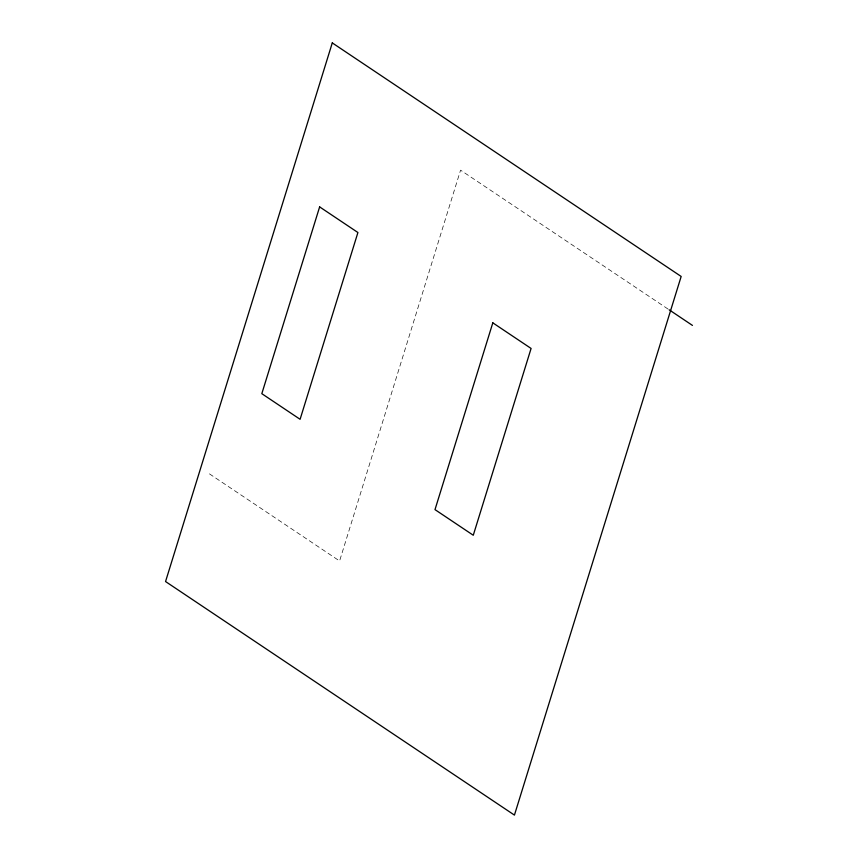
<?xml version="1.0" encoding="UTF-8"?>
<svg xmlns="http://www.w3.org/2000/svg" width="858" height="858" viewBox="0 0 858 858"><rect width="100%" height="100%" fill="white"/><g stroke="black" fill="none" stroke-linecap="round" stroke-linejoin="round"><path stroke-width="0.64" stroke-dasharray="4.29 3.22" d="M668.039 309.062L460.564 170.163L339.586 560.982L207.84 472.779"/><path stroke-width="1.29" d="M669.154 309.802L692.449 325.407M332.282 42.9L165.551 581.542L514.435 815.1L681.166 276.458L332.282 42.9M319.637 206.896L261.819 393.672L300.096 419.305L357.915 232.518L319.637 206.896M492.814 322.833L434.995 509.62L473.273 535.242L531.091 348.455L492.814 322.833"/></g></svg>
